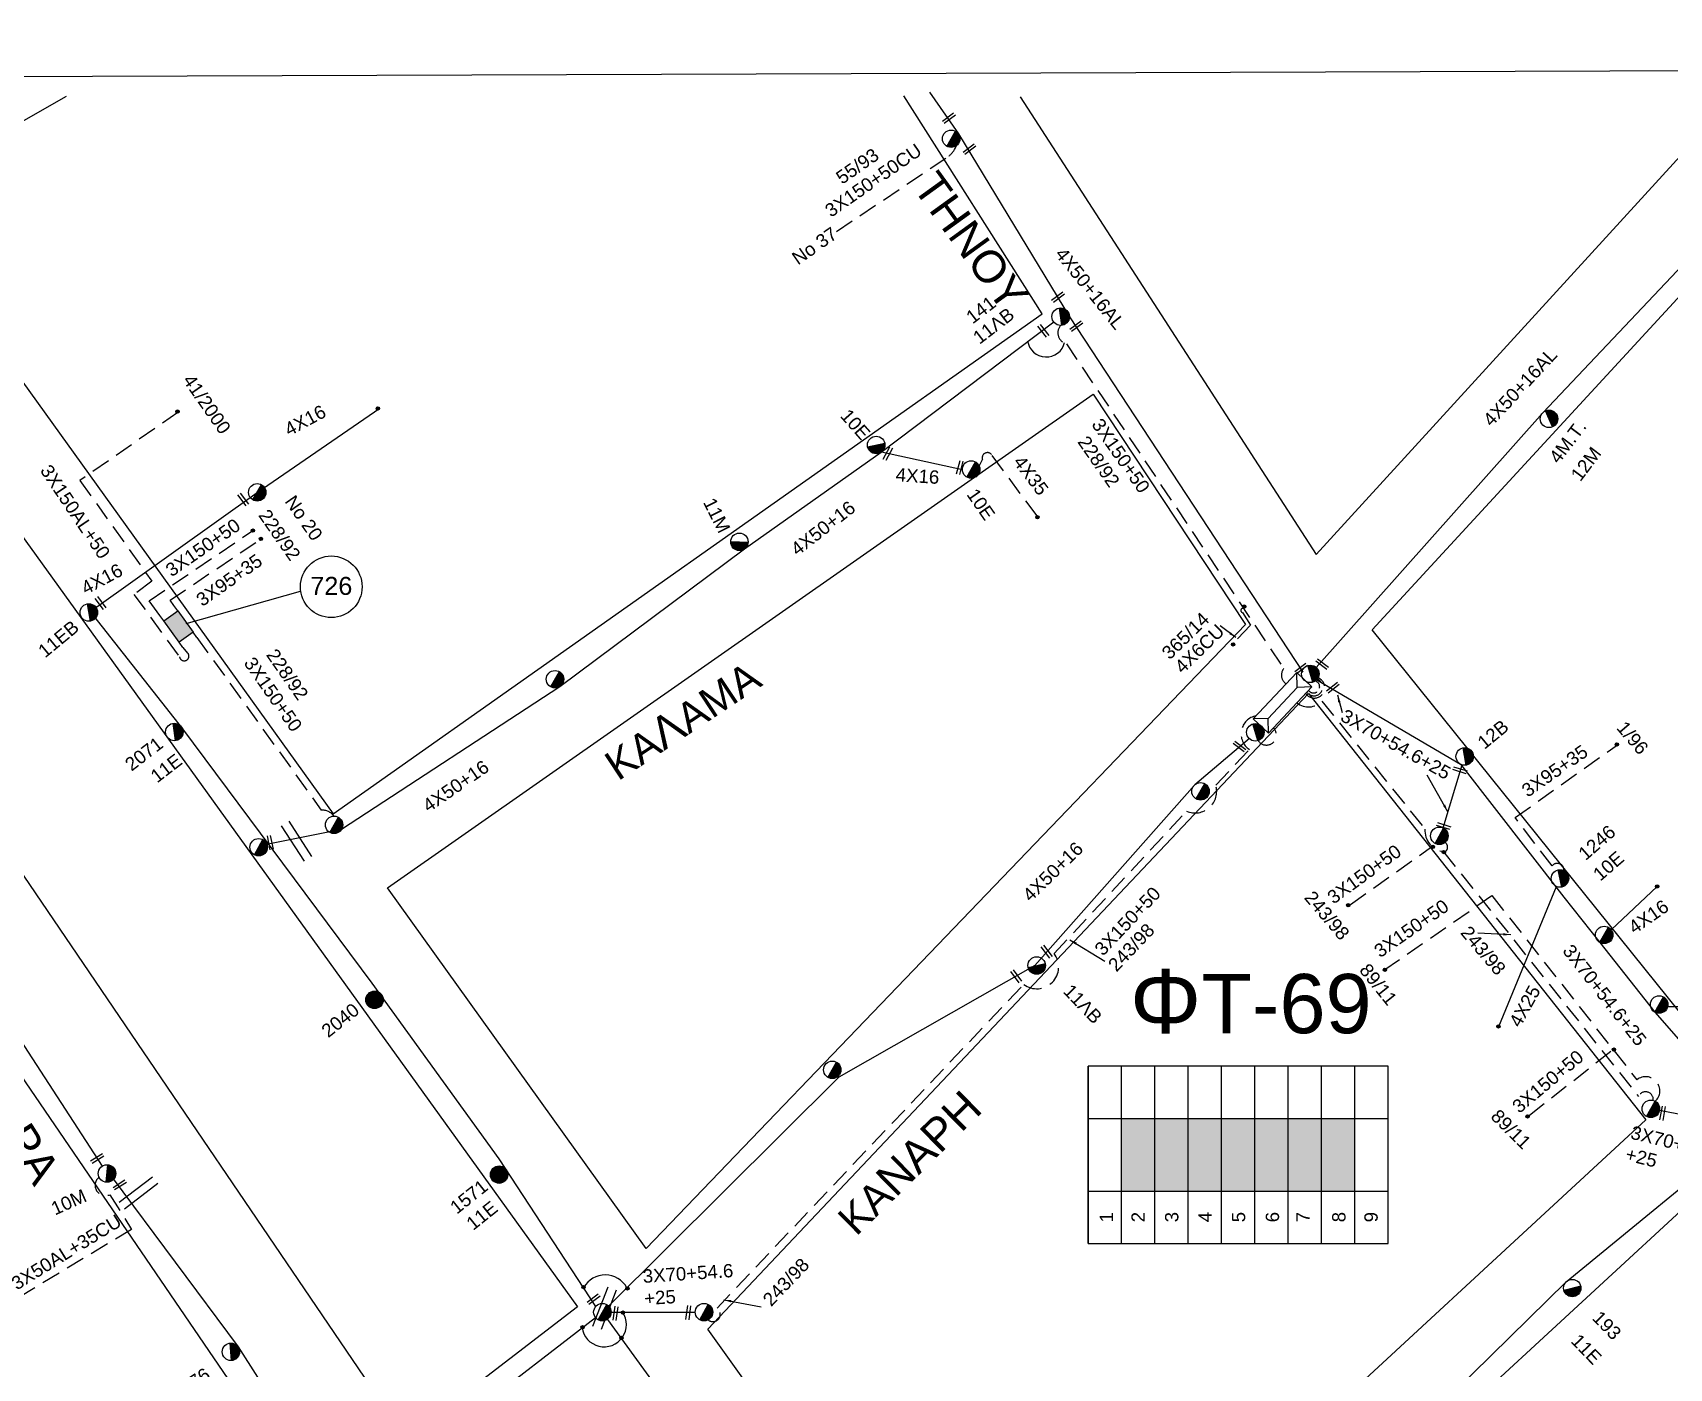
# Model space of a CAD drawing. Header units: millimetres. Extents: x 3156 to 5307, y 1191 to 2273.
# Drawn here: x 3487 to 3707.9, y 2067.4 to 2247.8 of the extents above; entities that cross this region are included whole.
import ezdxf
from ezdxf.enums import TextEntityAlignment as Align

# ---------------------------------------------------------------- set-up
doc = ezdxf.new("R2010")
doc.units = ezdxf.units.MM
doc.linetypes.add('DASHED', pattern=[19.05, 12.7, -6.35])
for name, color, linetype in [('Link Box 4 Διευθύνσεων', 7, 'Continuous'), ('Άγνωστα', 7, 'Continuous'), ('Ασφαλειοκιβώτια Χ.Τ 9 αναχωρήσεων', 7, 'Continuous'), ('Γυμνά εναέρια ΧΤ και ΦΟΠ (3Φ)   4x50+16AL', 7, 'Continuous'), ('Εναέρια παροχή ΧΤ 4x25', 7, 'SYN_LINE'), ('Επιγραφές - Σχήματα', 7, 'Continuous'), ('Καλώδια ΧΤ   3x150+50AL', 7, 'DASHED'), ('Καλώδια ΧΤ   3x150+50CU', 7, 'DASHED'), ('Καλώδια ΧΤ   3x150AL+50XLPE', 7, 'DASHED'), ('Καλώδια ΧΤ   3X50+35', 7, 'DASHED'), ('Καλώδια ΧΤ   3x95+35 CU', 7, 'DASHED'), ('Μηχανική τομή', 7, 'Continuous'), ('Στύλος Ξύλινος', 7, 'Continuous'), ('Στύλος Ξύλινος @ 1', 7, 'Continuous'), ('Στύλος ΦΜ', 7, 'Continuous'), ('Στύλος ΦΜ @ 1', 7, 'Continuous'), ('Συνδέσεις', 7, 'Continuous'), ('Συνεστραμμένα ΧΤ   3x70+54.6+25 AL', 7, 'SYN_LINE'), ('Τομή', 7, 'Continuous'), ('Υποσταθμός εναέριος 2 στύλων', 7, 'Continuous'), ('Υποσταθμός πόλεως', 7, 'Continuous'), ('Υπόβαθρο ΔΕΗ', 7, 'Continuous'), ('Υπόγεια καλώδια Παροχών ΧΤ   4x25', 7, 'DASHED'), ('Υπόγεια καλώδια Παροχών ΧΤ   4x6', 7, 'DASHED')]:
    doc.layers.add(name, color=color, linetype=linetype)
doc.styles.add('arial', font='arial.ttf')
doc.styles.get("Standard").update_dxf_attribs({"font": 'arial.ttf'})
doc.linetypes.add('SYN_LINE', pattern='A,0.5,-0.0001,["/\\/\\/\\/",Standard,S=0.1,R=0,X=0,Y=-0.05],-0.25', length=0.7501)
doc.dimstyles.new('ISO-25', dxfattribs={"dimtxt": 2.5, "dimasz": 2.5, "dimexe": 1.25, "dimexo": 0.625, "dimtad": 1, "dimtxsty": 'Standard', "dimcen": 2.5, "dimadec": 0, "dimazin": 0, "dimtfac": 1, "dimtmove": 0, "dimatfit": 3, "dimfxl": 1, "dimarcsym": 0})

# ---------------------------------------------------------------- blocks, each defined once
blk = doc.blocks.new('LINK BOX 4 ΑΝΑΧΩΡΗΣΕΩΝ')
at = {"layer": 'Link Box 4 Διευθύνσεων', "ltscale": 40}
blk.add_hatch(color=256, dxfattribs=at).paths.add_polyline_path([(-3.54, 0), (-3.54, -4.67), (3.54, -4.67), (3.54, 0)])
for p, q in [((-3.54, 0), (-5.33, 0)), ((5.33, 0), (3.54, 0)), ((-3.54, -4.67), (-5.33, -4.67)), ((5.33, -4.67), (3.54, -4.67))]:
    blk.add_line(p, q, dxfattribs=at)
blk.add_lwpolyline([(-3.54, -4.67), (-3.54, 0), (3.54, 0), (3.54, -4.67)], close=True, dxfattribs=at)
blk = doc.blocks.new('ΥΠΑΡΧΩΝ ΤΣΙΜΕΝΤΕΝΙΟΣ ΣΤΥΛΟΣ')
at = {"layer": 'Στύλος ΦΜ'}
blk.add_hatch(color=7, dxfattribs=at).paths.add_polyline_path([(-1.29, -2.28, 0.574793), (2.62, 0, 0.268822), (1.3, 2.27)])
at = {"layer": 'Στύλος ΦΜ', "color": 7}
blk.add_line((-1.29, -2.28), (1.3, 2.27), dxfattribs=at)
blk.add_circle((0, 0), 2.62, dxfattribs=at)
at = {"layer": 'Στύλος ΦΜ', "flags": 4}
for tag, p in [('ΑΡΙΘΜΟΣ', (-4.68, 8.05)), ('ΤΥΠΟΣ', (-4.91, 3.03))]:
    blk.add_attdef(tag, p, '', height=4, dxfattribs=at)
blk = doc.blocks.new('ΥΠΟΣΤΑΘΜΟΣ ΕΝΑΕΡΙΟΣ ΕΠΙ 2 ΣΤΥΛΩΝ')
at = {"layer": 'Υποσταθμός εναέριος 2 στύλων', "linetype": 'Continuous'}
for points in [[(-11.97, -2.11, 0.574793), (-8.45, -0.07, 0.268822), (-9.64, 1.98)], [(9.68, -2.15, 0.574793), (13.19, -0.1, 0.268822), (12.01, 1.95)]]:
    blk.add_hatch(color=256, dxfattribs=at).paths.add_polyline_path(points)
for p, q in [((-11.97, -2.11), (-9.64, 1.98)), ((9.68, -2.15), (12.01, 1.95))]:
    blk.add_line(p, q, dxfattribs=at)
for centre in [(-10.81, -0.07), (10.84, -0.1)]:
    blk.add_circle(centre, 2.36, dxfattribs=at)
at = {"layer": 'Υποσταθμός πόλεως', "linetype": 'Continuous', "ltscale": 40}
blk.add_lwpolyline([(-8.57, 2.82), (8.57, 2.82), (8.57, -2.82), (-8.57, -2.82)], close=True, dxfattribs=at)
for points in [[(-5.75, 0), (-8.57, 2.82)], [(-8.57, -2.82), (-5.75, 0)], [(-5.75, 0), (5.75, 0)], [(5.75, 0), (8.57, 2.82)], [(8.57, -2.82), (5.75, 0)]]:
    blk.add_lwpolyline(points, dxfattribs=at)
at = {"layer": 'Υποσταθμός εναέριος 2 στύλων', "ltscale": 40, "flags": 1}
for tag, p in [('ΜΕΤΑΣΧΗΜΑΤΙΣΜΟΣ', (14.09, 2.51)), ('ΙΣΧΥΣ', (14.07, -0.28)), ('ΑΡΙΘΜΟΣ', (14.19, -3))]:
    blk.add_attdef(tag, p, '', height=1.8, dxfattribs=at)
blk = doc.blocks.new('_ΣΥΝΔΕΣΗ')
at = {"layer": 'Συνδέσεις', "linetype": 'SYN_LINE', "ltscale": 40}
blk.add_hatch(color=256, dxfattribs=at).paths.add_polyline_path([(0.5, -0.01, 1), (-0.5, -0.01, 1)])
at = {"layer": 'Συνδέσεις'}
blk.add_circle((0, -0.01), 0.5, dxfattribs=at)
blk = doc.blocks.new('ΤΟΜΗ')
at = {"layer": 'Τομή', "ltscale": 40}
for p, q in [((-5.68, 0), (5.68, 0)), ((5.68, -2.33), (-5.68, -2.33))]:
    blk.add_line(p, q, dxfattribs=at)
blk = doc.blocks.new('ΜΗΧΑΝΙΚΗ ΤΟΜΗ')
at = {"layer": 'Μηχανική τομή', "ltscale": 40}
for p, q in [((-1.89, 0.78), (1.89, 0.78)), ((1.89, 0), (-1.89, 0))]:
    blk.add_line(p, q, dxfattribs=at)
blk = doc.blocks.new('ΑΣΦΑΛΕΙΟΚΙΒΩΤΙΟ ΥΠΟΣΤΑΘΜΟΥ 9 ΑΝΑΧΩΡΗΣΕΩΝ')
at = {"layer": 'Ασφαλειοκιβώτια Χ.Τ 9 αναχωρήσεων', "ltscale": 40}
for p, q in [((-23.8, 40.36), (24.02, 40.36)), ((-9.72, 40.36), (-9.72, -40.64)), ((9.94, 40.36), (9.94, -40.64)), ((-23.8, 31.36), (24.02, 31.36)), ((-23.8, 22.36), (24.02, 22.36)), ((-23.8, 13.36), (24.02, 13.36)), ((-23.8, 4.36), (24.02, 4.36)), ((-23.8, -4.64), (24.02, -4.64)), ((-23.8, -13.64), (24.02, -13.64)), ((-23.8, -22.64), (24.02, -22.64)), ((-23.8, -31.64), (24.02, -31.64))]:
    blk.add_line(p, q, dxfattribs=at)
at = {"layer": 'Ασφαλειοκιβώτια Χ.Τ 9 αναχωρήσεων'}
blk.add_lwpolyline([(-23.8, -40.64), (24.02, -40.64), (24.02, 40.36), (-23.8, 40.36)], close=True, dxfattribs=at)
for s, p in [('1', (-18.12, 33.62)), ('2', (-18.12, 25.05)), ('3', (-18.12, 15.98)), ('4', (-18.12, 6.96)), ('5', (-18.12, -2.05)), ('6', (-18.12, -11.19)), ('7', (-18.12, -19.43)), ('8', (-18.12, -29.12)), ('9', (-18.12, -37.81))]:
    blk.add_text(s, height=3.6, dxfattribs=at).set_placement(p)
at = {"layer": 'Ασφαλειοκιβώτια Χ.Τ 9 αναχωρήσεων', "ltscale": 40}
for tag, height, p in [('ΟΝΟΜΑ', 5, (-0.16, 44.31)), ('ΚΕΙΜΕΝΟ 1', 2, (17.06, 35.59)), ('ΚΕΙΜΕΝΟ 2', 2, (17.06, 26.88)), ('ΚΕΙΜΕΝΟ 3', 2, (17.06, 17.69)), ('ΚΕΙΜΕΝΟ 4', 2, (17.06, 8.71)), ('ΚΕΙΜΕΝΟ 5', 2, (17.06, -0.13)), ('ΚΕΙΜΕΝΟ 6', 2, (17.06, -9.05)), ('ΚΕΙΜΕΝΟ 7', 2, (17.06, -18.13)), ('ΚΕΙΜΕΝΟ 8', 2, (17.06, -26.85)), ('ΚΕΙΜΕΝΟ 9', 2, (17.06, -35.99)), ('ΣΧ', 2, (-0.1, -42.64))]:
    blk.add_attdef(tag, text='', height=height, dxfattribs=at).set_placement(p, align=Align.MIDDLE_CENTER)
blk = doc.blocks.new('ΥΠΑΡΧΩΝ ΞΥΛΙΝΟΣ ΣΤΥΛΟΣ')
at = {"layer": 'Στύλος Ξύλινος'}
h = blk.add_hatch(color=7, dxfattribs=at)
h.paths.add_polyline_path([(-2.62, 0, 0.270008), (-1.29, -2.28), (1.3, 2.27, 0.576266)])
h.paths.add_polyline_path([(-1.29, -2.28, 0.574793), (2.62, 0, 0.268822), (1.3, 2.27)])
at = {"layer": 'Στύλος Ξύλινος', "color": 7}
blk.add_line((-1.29, -2.28), (1.3, 2.27), dxfattribs=at)
blk.add_circle((0, 0), 2.62, dxfattribs=at)
at = {"layer": 'Στύλος Ξύλινος', "flags": 4}
for tag, p in [('ΑΡΙΘΜΟΣ', (-4.91, 8.6)), ('ΤΥΠΟΣ', (-4.85, 3.39))]:
    blk.add_attdef(tag, p, '', height=4, dxfattribs=at)

msp = doc.modelspace()

# ---------------------------------------------------------------- hatches: boundary and pattern name
at = {"layer": 'Ασφαλειοκιβώτια Χ.Τ 9 αναχωρήσεων'}
for color, points in [(1, [(3638.45, 2101.18), (3633.95, 2101.18), (3633.95, 2091.35), (3638.45, 2091.35)]), (2, [(3642.95, 2101.18), (3638.45, 2101.18), (3638.45, 2091.35), (3642.95, 2091.35)]), (6, [(3647.45, 2101.18), (3642.95, 2101.18), (3642.95, 2091.35), (3647.45, 2091.35)]), (173, [(3651.95, 2101.18), (3647.45, 2101.18), (3647.45, 2091.35), (3651.95, 2091.35)]), (62, [(3656.45, 2101.18), (3651.95, 2101.18), (3651.95, 2091.35), (3656.45, 2091.35)]), (151, [(3660.95, 2101.18), (3656.45, 2101.18), (3656.45, 2091.35), (3660.95, 2091.35)]), (133, [(3665.45, 2101.18), (3660.95, 2101.18), (3660.95, 2091.35), (3665.45, 2091.35)])]:
    msp.add_hatch(color=color, dxfattribs=at).paths.add_polyline_path(points)

# ---------------------------------------------------------------- linework, layer by layer
at = {"layer": 'Άγνωστα', "color": 2, "linetype": 'DASHED', "ltscale": 0.2}
msp.add_lwpolyline([(3595.51, 2220.92), (3610.69, 2231.11, 0.119271), (3611.68, 2232.49, 5.519422)], format="xyb", dxfattribs=at)
at = {"layer": 'Άγνωστα', "color": 62, "linetype": 'DASHED', "ltscale": 0.2}
msp.add_lwpolyline([(3622.58, 2182.51), (3616.41, 2190.81, 0.804236), (3615.19, 2190.18), (3614.75, 2189.26)], format="xyb", dxfattribs=at)
at = {"layer": 'Άγνωστα', "color": 1}
msp.add_lwpolyline([(3563.01, 2075.78), (3549.99, 2095.7), (3532.84, 2119.42), (3507.29, 2153.78), (3495.3, 2169.04)], dxfattribs=at)
at = {"layer": 'Άγνωστα', "color": 173, "linetype": 'SYN_LINE', "ltscale": 15}
msp.add_lwpolyline([(3660.3, 2160.39), (3679.7, 2149.01), (3693.65, 2131.03), (3698.52, 2124.92), (3705.94, 2115.52), (3719.3, 2100.26)], dxfattribs=at)
at = {"layer": 'Άγνωστα', "color": 133}
msp.add_lwpolyline([(3529.41, 2048.36), (3562.98, 2074.3)], dxfattribs=at)
at = {"layer": 'Γυμνά εναέρια ΧΤ και ΦΟΠ (3Φ)   4x50+16AL', "color": 2, "ltscale": 40}
msp.add_lwpolyline([(3608.07, 2239.72), (3611.95, 2234.11), (3626.93, 2209.41), (3658.42, 2161.42)], dxfattribs=at)
at = {"layer": 'Γυμνά εναέρια ΧΤ και ΦΟΠ (3Φ)   4x50+16AL', "color": 6, "ltscale": 40}
msp.add_lwpolyline([(3722.36, 2229.77), (3690.8, 2196.43), (3660.25, 2162.05)], dxfattribs=at)
at = {"layer": 'Γυμνά εναέρια ΧΤ και ΦΟΠ (3Φ)   4x50+16AL', "color": 62}
msp.add_lwpolyline([(3518.56, 2138.19), (3528.72, 2140.24), (3558.17, 2159.49), (3583.1, 2178.08), (3601.53, 2191.12), (3624.82, 2208.7)], dxfattribs=at)
at = {"layer": 'Γυμνά εναέρια ΧΤ και ΦΟΠ (3Φ)   4x50+16AL', "color": 85}
msp.add_lwpolyline([(3421.07, 2206.05), (3443.7, 2173.58), (3468.05, 2138.36), (3496.42, 2094.73)], dxfattribs=at)
at = {"layer": 'Γυμνά εναέρια ΧΤ και ΦΟΠ (3Φ)   4x50+16AL', "color": 1}
msp.add_lwpolyline([(3651.22, 2152.45), (3643.87, 2146.23), (3622.26, 2121.82), (3595.81, 2106.74), (3564.74, 2075.85)], dxfattribs=at)
at = {"layer": 'Γυμνά εναέρια ΧΤ και ΦΟΠ (3Φ)   4x50+16AL', "color": 151, "ltscale": 40}
msp.add_lwpolyline([(3642.24, 2030.83), (3676.26, 2061.68), (3693.96, 2079.11), (3719.22, 2099.83)], dxfattribs=at)
at = {"layer": 'Γυμνά εναέρια ΧΤ και ΦΟΠ (3Φ)   4x50+16AL', "color": 133}
for points in [[(3497.77, 2093.22), (3514.74, 2070.35), (3528.43, 2048.89)], [(3564.58, 2074.05), (3581.79, 2050.31), (3597.16, 2029.4), (3608.7, 2011.84)]]:
    msp.add_lwpolyline(points, dxfattribs=at)
at = {"layer": 'Εναέρια παροχή ΧΤ 4x25', "color": 1, "ltscale": 20}
msp.add_lwpolyline([(3495.37, 2170.04), (3517.33, 2185.69), (3533.87, 2197.07)], dxfattribs=at)
at = {"layer": 'Εναέρια παροχή ΧΤ 4x25', "color": 62, "ltscale": 20}
msp.add_lwpolyline([(3601.59, 2191.17), (3612.49, 2188.79)], dxfattribs=at)
at = {"layer": 'Εναέρια παροχή ΧΤ 4x25', "ltscale": 15}
msp.add_lwpolyline([(3684.87, 2113.58), (3692.68, 2132.48)], dxfattribs=at)
at = {"layer": 'Εναέρια παροχή ΧΤ 4x25', "color": 173, "ltscale": 11}
msp.add_lwpolyline([(3700.05, 2126.64), (3706.25, 2132.49)], dxfattribs=at)
at = {"layer": 'Καλώδια ΧΤ   3x150+50AL', "color": 62, "linetype": 'DASHED', "ltscale": 0.2}
msp.add_lwpolyline([(3625.76, 2208.24, 0.569581), (3626.54, 2205.77), (3655.86, 2161.92, 0.442324), (3656.18, 2159.85, -7.251913)], format="xyb", dxfattribs=at)
at = {"layer": 'Καλώδια ΧΤ   3x150+50AL', "color": 133, "linetype": 'DASHED', "ltscale": 0.2}
msp.add_lwpolyline([(3578.16, 2073.98, 1.055792), (3579.38, 2075.57), (3620.76, 2119.27, 0.872249), (3624.87, 2123.43), (3642.75, 2142.65, 0.635261), (3646.69, 2146.16), (3651.23, 2150.99, -0.676386), (3652.13, 2155.53)], format="xyb", dxfattribs=at)
at = {"layer": 'Καλώδια ΧΤ   3x150+50AL', "color": 151, "ltscale": 0.2}
msp.add_lwpolyline([(3657.64, 2157.28, 0.400399), (3660.98, 2157.53), (3674.91, 2140.23, 0.396089), (3677.42, 2137.19), (3703.73, 2104.14, -0.868991), (3705.71, 2103.61)], format="xyb", dxfattribs=at)
at = {"layer": 'Καλώδια ΧΤ   3x150+50AL', "linetype": 'DASHED', "ltscale": 0.2}
for points in [[(3669.38, 2121.19), (3683.95, 2131.26)], [(3689, 2101.6), (3700.29, 2110.48)]]:
    msp.add_lwpolyline(points, dxfattribs=at)
msp.add_lwpolyline([(3683.95, 2131.26), (3703.51, 2106.39, -0.967992), (3705.99, 2103.49, 12.724271)], format="xyb", dxfattribs=at)
at = {"layer": 'Καλώδια ΧΤ   3x150+50AL', "color": 173, "linetype": 'DASHED', "ltscale": 0.2}
msp.add_lwpolyline([(3707.67, 2116.29), (3709.26, 2116.29), (3723.16, 2128.5)], dxfattribs=at)
at = {"layer": 'Καλώδια ΧΤ   3x150+50CU', "linetype": 'Continuous', "ltscale": 0.2}
msp.add_line((3507.75, 2168), (3523.15, 2172.36), dxfattribs=at)
at = {"layer": 'Καλώδια ΧΤ   3x150+50CU', "color": 62, "ltscale": 0.2}
msp.add_lwpolyline([(3504.18, 2169.06), (3502.74, 2171.06), (3502.74, 2171.06), (3516.75, 2180.54)], dxfattribs=at)
msp.add_lwpolyline([(3509.2, 2166.11), (3525.97, 2142.8, -0.241407), (3527.7, 2141.99)], format="xyb", dxfattribs=at)
at = {"layer": 'Καλώδια ΧΤ   3x150+50CU', "color": 151, "ltscale": 0.2}
msp.add_lwpolyline([(3664.86, 2130.05), (3675.98, 2137.96)], dxfattribs=at)
at = {"layer": 'Καλώδια ΧΤ   3x150+50CU', "linetype": 'Continuous', "ltscale": 0.2}
msp.add_circle((3527.32, 2172.95), 4.16, dxfattribs=at)
for centre, radius, start, end in [((3623.81, 2206.53), 2.55, 188.3027, 346.4951), ((3564.29, 2076.73), 3.32, 28.4604, 150.6927), ((3564.15, 2073.34), 3, 187.3185, 34.4034)]:
    msp.add_arc(centre, radius, start, end, dxfattribs=at)
at = {"layer": 'Καλώδια ΧΤ   3x150+50CU', "color": 173, "ltscale": 0.2}
msp.add_arc((3659.99, 2159.33), 1.41, 214.7821, 75.539, dxfattribs=at)
at = {"layer": 'Καλώδια ΧΤ   3x150+50CU', "color": 6, "ltscale": 0.2}
msp.add_arc((3659.93, 2159.41), 1.18, 213.109, 68.9147, dxfattribs=at)
at = {"layer": 'Καλώδια ΧΤ   3x150+50CU', "color": 2, "ltscale": 0.1}
msp.add_arc((3659.88, 2159.44), 0.825, 214.9887, 85.9066, dxfattribs=at)
at = {"layer": 'Καλώδια ΧΤ   3x150+50CU', "color": 1, "ltscale": 0.2}
msp.add_arc((3653.52, 2152.93), 1.35, 208.6494, 45.9863, dxfattribs=at)
at = {"layer": 'Καλώδια ΧΤ   3x150+50CU', "color": 151, "ltscale": 0.2}
msp.add_arc((3677.2, 2137.81), 0.767, 291.8941, 59.3033, dxfattribs=at)
at = {"layer": 'Καλώδια ΧΤ   3x150AL+50XLPE', "color": 62, "ltscale": 0.2}
msp.add_lwpolyline([(3506.62, 2196.49), (3493.41, 2187.3), (3503.11, 2173.7), (3500.7, 2171.93), (3506.84, 2163.48, 1.269323), (3507.98, 2164), (3507.34, 2164.75)], format="xyb", dxfattribs=at)
at = {"layer": 'Καλώδια ΧΤ   3X50+35', "color": 85, "ltscale": 0.2}
msp.add_lwpolyline([(3495.99, 2093.26, 0.888811), (3497.45, 2090.88), (3500.37, 2086.2), (3484.81, 2076.79)], format="xyb", dxfattribs=at)
at = {"layer": 'Καλώδια ΧΤ   3x95+35 CU', "color": 62, "ltscale": 0.2}
msp.add_lwpolyline([(3506.07, 2170.43), (3505.56, 2171.13), (3517.65, 2179.3)], dxfattribs=at)
at = {"layer": 'Καλώδια ΧΤ   3x95+35 CU', "color": 173, "ltscale": 0.2}
msp.add_lwpolyline([(3693.67, 2134.61, 0.756663), (3692.06, 2135.26), (3687.09, 2141.79), (3700.71, 2151.5)], format="xyb", dxfattribs=at)
at = {"layer": 'Συνεστραμμένα ΧΤ   3x70+54.6+25 AL', "ltscale": 11}
msp.add_lwpolyline([(3677.36, 2140.39), (3679.94, 2148.91)], dxfattribs=at)
at = {"layer": 'Συνεστραμμένα ΧΤ   3x70+54.6+25 AL', "color": 151, "ltscale": 11}
msp.add_lwpolyline([(3719.22, 2099.83), (3706.56, 2102.25)], dxfattribs=at)
at = {"layer": 'Συνεστραμμένα ΧΤ   3x70+54.6+25 AL', "color": 133, "ltscale": 11}
msp.add_lwpolyline([(3565.09, 2075.02), (3576.44, 2075.02)], dxfattribs=at)
at = {"layer": 'Υπόβαθρο ΔΕΗ', "linetype": 'Continuous', "ltscale": 0.2}
msp.add_line((5162.12, 2247.76), (3234.44, 2240.91), dxfattribs=at)
at = {"layer": 'Υπόβαθρο ΔΕΗ'}
for points in [[(3620.3, 2239.08), (3660.21, 2177.33), (3715.54, 2237.87), (3714.5, 2239.47)], [(3491.53, 2239.13), (3467.69, 2225.55), (3527.6, 2142.28), (3623.26, 2209.78), (3604.57, 2239.22)], [(3667.8, 2167.15), (3723.23, 2227.3), (3773.11, 2160.03), (3714.06, 2109.57), (3667.8, 2167.15)], [(3435.82, 2207.57), (3456.96, 2219.51), (3560.57, 2075.75), (3537.44, 2057.96), (3435.82, 2207.57)], [(3569.81, 2083.62), (3534.9, 2132.29), (3630.15, 2198.95), (3650.69, 2167.84), (3569.81, 2083.62)], [(3616.56, 2018.96), (3578.12, 2072.72), (3659.19, 2158.54), (3704.7, 2100.99), (3652.04, 2052.29), (3616.56, 2018.96)], [(3629.27, 1874.74), (3583.89, 1886.06), (3474.94, 2046.93), (3431.38, 2116.57), (3465.86, 2135.61), (3638.24, 1882.94), (3629.27, 1874.74)], [(3780, 2011.7), (3744.77, 1975.66), (3679.35, 2060.93), (3712.91, 2091.88), (3780, 2011.7)]]:
    msp.add_lwpolyline(points, dxfattribs=at)
at = {"layer": 'Υπόγεια καλώδια Παροχών ΧΤ   4x6', "color": 62, "linetype": 'DASHED', "ltscale": 0.2}
msp.add_lwpolyline([(3650.44, 2170.04, 0.987309), (3650.28, 2169.47), (3651.39, 2167.77), (3649, 2165.3)], format="xyb", dxfattribs=at)

# ---------------------------------------------------------------- block references
at = {"layer": 'Link Box 4 Διευθύνσεων', "xscale": 0.5000000000000906, "yscale": 0.5000000000000906, "zscale": 0.5000000000000906, "rotation": 305.8741389830988}
msp.add_blockref('LINK BOX 4 ΑΝΑΧΩΡΗΣΕΩΝ', (3507.64, 2168.27), dxfattribs=at)
at = {"layer": 'Ασφαλειοκιβώτια Χ.Τ 9 αναχωρήσεων', "xscale": 0.5, "yscale": 0.5, "zscale": 0.5, "rotation": 90}
msp.add_blockref('ΑΣΦΑΛΕΙΟΚΙΒΩΤΙΟ ΥΠΟΣΤΑΘΜΟΥ 9 ΑΝΑΧΩΡΗΣΕΩΝ', (3649.63, 2096.21), dxfattribs=at)
at = {"layer": 'Μηχανική τομή'}
for p, xscale, yscale, zscale, rotation in [((3610.79, 2236.07), 0.4999999999991391, 0.4999999999991391, 0.4999999999991391, 37.16174065570258), ((3613.57, 2231.88), 0.4999999999991391, 0.4999999999991391, 0.4999999999991391, 37.16174065570258), ((3625.52, 2211.89), 0.4999999999991391, 0.4999999999991391, 0.4999999999991391, 37.16174065570258), ((3627.99, 2207.98), 0.4999999999991391, 0.4999999999991391, 0.4999999999991391, 37.16174065570258), ((3623.57, 2207.63), 0.4999999999991391, 0.4999999999991391, 0.4999999999991391, 127.1617406557026), ((3602.6, 2190.82), 0.4999999999991391, 0.4999999999991391, 0.4999999999991391, 62.46229128859722), ((3612.33, 2189.01), 0.4999999999991391, 0.4999999999991391, 0.4999999999991391, 75.38992221221746), ((3515.58, 2184.85), 0.4999999999991391, 0.4999999999991391, 0.4999999999991391, 127.1617406557026), ((3496.34, 2170.87), 0.4999999999991391, 0.4999999999991391, 0.4999999999991391, 127.1617406557026), ((3658.33, 2161.77), 0.4999999999991391, 0.4999999999991391, 0.4999999999991391, 37.16174065570258), ((3661.16, 2162.66), 0.4999999999991067, 0.4999999999991067, 0.4999999999991067, 142.3822565174344), ((3662.6, 2159.18), 0.4999999999991391, 0.4999999999991391, 0.4999999999991391, 37.16174065570258), ((3650, 2151.54), 0.4999999999991067, 0.4999999999991067, 0.4999999999991067, 142.3822565174344), ((3679.57, 2147.99), 0.4999999999991391, 0.4999999999991391, 0.4999999999991391, 342.7142368051253), ((3677.38, 2140.46), 0.499999999999139, 0.499999999999139, 0.499999999999139, 342.7142368051253), ((3519.28, 2138.46), 0.4999999999991391, 0.4999999999991391, 0.4999999999991391, 101.5082832800451), ((3624.02, 2123.81), 0.4999999999991391, 0.4999999999991391, 0.4999999999991391, 127.1617406557026), ((3619.9, 2120.48), 0.4999999999991391, 0.4999999999991391, 0.4999999999991391, 127.1617406557026), ((3707.17, 2101.84), 0.4999999999991391, 0.4999999999991391, 0.4999999999991391, 79.88715872877366), ((3495.64, 2095.93), 0.4999999999992031, 0.4999999999992031, 0.4999999999992031, 212.0984331805059), ((3498.67, 2092.37), 0.4999999999992031, 0.4999999999992031, 0.4999999999992031, 212.0984331805059), ((3562.84, 2076.62), 0.4999999999991391, 0.4999999999991391, 0.4999999999991391, 37.16174065570258), ((3565.87, 2074.82), 0.4999999999991391, 0.4999999999991391, 0.4999999999991391, 82.14577981332476), ((3575.69, 2074.93), 0.4999999999991391, 0.4999999999991391, 0.4999999999991391, 82.14577981332476)]:
    msp.add_blockref('ΜΗΧΑΝΙΚΗ ΤΟΜΗ', p, dxfattribs=dict(at, xscale=xscale, yscale=yscale, zscale=zscale, rotation=rotation))
at = {"layer": 'Στύλος Ξύλινος @ 1', "ltscale": 40, "xscale": 0.4499999999998181, "yscale": 0.4499999999998181, "zscale": 0.4499999999998181}
for p in [(3533.16, 2117.18), (3549.97, 2093.59)]:
    msp.add_blockref('ΥΠΑΡΧΩΝ ΞΥΛΙΝΟΣ ΣΤΥΛΟΣ', p, dxfattribs=at)
at = {"layer": 'Στύλος ΦΜ @ 1', "ltscale": 40, "xscale": 0.4499999999998181, "yscale": 0.4499999999998181, "zscale": 0.4499999999998181}
for p in [(3610.98, 2233.44), (3613.67, 2188.79), (3517.33, 2185.7), (3557.52, 2160.47), (3644.63, 2145.33), (3527.7, 2140.81), (3676.85, 2139.33), (3517.52, 2137.79), (3699.1, 2125.95), (3706.52, 2116.55), (3594.93, 2107.74), (3705.4, 2102.47), (3563.91, 2075.02), (3577.62, 2075.02)]:
    msp.add_blockref('ΥΠΑΡΧΩΝ ΤΣΙΜΕΝΤΕΝΙΟΣ ΣΤΥΛΟΣ', p, dxfattribs=at)
at = {"layer": 'Στύλος ΦΜ @ 1', "ltscale": 40}
ref = msp.add_blockref('ΥΠΑΡΧΩΝ ΤΣΙΜΕΝΤΕΝΙΟΣ ΣΤΥΛΟΣ', (3625.75, 2209.42), dxfattribs=dict(at, xscale=0.4500000000000189, yscale=0.4500000000000189, zscale=0.4500000000000189, rotation=37.47883778175031))
ref.add_attrib('ΤΥΠΟΣ', '141', (3613.87, 2208.36), dxfattribs={"layer": '', "height": 1.8, "rotation": 37.4788, "flags": 4})
ref.add_attrib('ΑΡΙΘΜΟΣ', '11ΛB', (3614.8, 2205.61), dxfattribs={"layer": '', "height": 1.8, "rotation": 37.4788, "flags": 4})
ref = msp.add_blockref('ΥΠΑΡΧΩΝ ΤΣΙΜΕΝΤΕΝΙΟΣ ΣΤΥΛΟΣ', (3600.86, 2192.09), dxfattribs=dict(at, xscale=0.4499999999997898, yscale=0.4499999999997898, zscale=0.4499999999997898, rotation=311.4423936008689))
ref.add_attrib('ΤΥΠΟΣ', '10E', (3595.91, 2195.96), dxfattribs={"layer": '', "height": 1.8, "rotation": 311.4424, "flags": 4})
ref = msp.add_blockref('ΥΠΑΡΧΩΝ ΤΣΙΜΕΝΤΕΝΙΟΣ ΣΤΥΛΟΣ', (3691.65, 2195.62), dxfattribs=dict(at, xscale=0.4499999999999744, yscale=0.4499999999999744, zscale=0.4499999999999744, rotation=52.91686951216015))
ref.add_attrib('ΤΥΠΟΣ', '4M.T.', (3692.95, 2189.44), dxfattribs={"layer": '', "height": 1.8, "rotation": 52.9169, "flags": 4})
ref.add_attrib('ΑΡΙΘΜΟΣ', '12M', (3695.88, 2187.05), dxfattribs={"layer": '', "height": 1.8, "rotation": 52.9169, "flags": 4})
ref = msp.add_blockref('ΥΠΑΡΧΩΝ ΤΣΙΜΕΝΤΕΝΙΟΣ ΣΤΥΛΟΣ', (3582.4, 2179.02), dxfattribs=dict(at, xscale=0.4499999999996615, yscale=0.4499999999996615, zscale=0.4499999999996615, rotation=296.8557588872138))
ref.add_attrib('ΤΥΠΟΣ', '11M', (3577.45, 2184.37), dxfattribs={"layer": '', "height": 1.8, "rotation": 296.8558, "flags": 4})
ref = msp.add_blockref('ΥΠΑΡΧΩΝ ΤΣΙΜΕΝΤΕΝΙΟΣ ΣΤΥΛΟΣ', (3494.61, 2169.48), dxfattribs=dict(at, xscale=0.4499999999997769, yscale=0.4499999999997769, zscale=0.4499999999997769, rotation=39.50983315129767))
ref.add_attrib('ΤΥΠΟΣ', '11EB', (3488.7, 2163.27), dxfattribs={"layer": '', "height": 1.8, "rotation": 39.5098, "flags": 4})
ref = msp.add_blockref('ΥΠΑΡΧΩΝ ΤΣΙΜΕΝΤΕΝΙΟΣ ΣΤΥΛΟΣ', (3506.14, 2153.35), dxfattribs=dict(at, xscale=0.4499999999996328, yscale=0.4499999999996328, zscale=0.4499999999996328, rotation=37.585082215285))
ref.add_attrib('ΤΥΠΟΣ', '2071', (3500.37, 2147.98), dxfattribs={"layer": '', "height": 1.8, "rotation": 37.5851, "flags": 4})
ref.add_attrib('ΑΡΙΘΜΟΣ', '11E', (3503.82, 2146.39), dxfattribs={"layer": '', "height": 1.8, "rotation": 37.5851, "flags": 4})
ref = msp.add_blockref('ΥΠΑΡΧΩΝ ΤΣΙΜΕΝΤΕΝΙΟΣ ΣΤΥΛΟΣ', (3680.28, 2150.04), dxfattribs=dict(at, xscale=0.4499999999998687, yscale=0.4499999999998687, zscale=0.4499999999998687, rotation=39.44827473376175))
ref.add_attrib('ΤΥΠΟΣ', '12B', (3682.94, 2150.92), dxfattribs={"layer": '', "height": 1.8, "rotation": 39.4483, "flags": 4})
ref = msp.add_blockref('ΥΠΑΡΧΩΝ ΤΣΙΜΕΝΤΕΝΙΟΣ ΣΤΥΛΟΣ', (3693.13, 2133.57), dxfattribs=dict(at, xscale=0.4499999999997583, yscale=0.4499999999997583, zscale=0.4499999999997583, rotation=40.95735120355045))
ref.add_attrib('ΤΥΠΟΣ', '1246', (3696.59, 2135.91), dxfattribs={"layer": '', "height": 1.8, "rotation": 40.9574, "flags": 4})
ref.add_attrib('ΑΡΙΘΜΟΣ', '10E', (3698.57, 2133.12), dxfattribs={"layer": '', "height": 1.8, "rotation": 40.9574, "flags": 4})
ref = msp.add_blockref('ΥΠΑΡΧΩΝ ΤΣΙΜΕΝΤΕΝΙΟΣ ΣΤΥΛΟΣ', (3622.51, 2121.82), dxfattribs=dict(at, xscale=0.4499999999999523, yscale=0.4499999999999523, zscale=0.4499999999999523, rotation=313.6963365224397))
ref.add_attrib('ΤΥΠΟΣ', '11ΛB', (3625.97, 2118.24), dxfattribs={"layer": '', "height": 1.8, "rotation": 313.6963, "flags": 4})
ref = msp.add_blockref('ΥΠΑΡΧΩΝ ΤΣΙΜΕΝΤΕΝΙΟΣ ΣΤΥΛΟΣ', (3497.06, 2093.74), dxfattribs=dict(at, xscale=0.45000000000001, yscale=0.45000000000001, zscale=0.45000000000001, rotation=24.16983847729921))
ref.add_attrib('ΤΥΠΟΣ', '10M', (3490.03, 2088.06), dxfattribs={"layer": '', "height": 1.8, "rotation": 24.1698, "flags": 4})
ref = msp.add_blockref('ΥΠΑΡΧΩΝ ΤΣΙΜΕΝΤΕΝΙΟΣ ΣΤΥΛΟΣ', (3694.79, 2078.27), dxfattribs=dict(at, xscale=0.4499999999998921, yscale=0.4499999999998921, zscale=0.4499999999998921, rotation=314.1147946878549))
ref.add_attrib('ΤΥΠΟΣ', '193', (3697.36, 2074.13), dxfattribs={"layer": '', "height": 1.8, "rotation": 314.1148, "flags": 4})
ref.add_attrib('ΑΡΙΘΜΟΣ', '11E', (3694.5, 2071.01), dxfattribs={"layer": '', "height": 1.8, "rotation": 314.1148, "flags": 4})
ref = msp.add_blockref('ΥΠΑΡΧΩΝ ΤΣΙΜΕΝΤΕΝΙΟΣ ΣΤΥΛΟΣ', (3513.78, 2069.67), dxfattribs=dict(at, xscale=0.4499999999998774, yscale=0.4499999999998774, zscale=0.4499999999998774, rotation=33.92332586678082))
ref.add_attrib('ΤΥΠΟΣ', '1776', (3506.55, 2063.02), dxfattribs={"layer": '', "height": 1.8, "rotation": 33.9233, "flags": 4})
at = {"layer": 'Συνδέσεις', "xscale": 0.4499999999998181, "yscale": 0.4499999999998181, "zscale": 0.4499999999998181}
for p in [(3506.57, 2196.61), (3533.62, 2197.03), (3622.62, 2182.35), (3516.75, 2180.54), (3517.82, 2179.41), (3650.52, 2170.28), (3649.02, 2165.18), (3700.82, 2151.68), (3675.98, 2137.84), (3677.47, 2137.13), (3706.25, 2132.5), (3664.56, 2129.97), (3669.52, 2121.26), (3684.83, 2113.6), (3700.41, 2110.48), (3688.77, 2101.45), (3561.37, 2078.42), (3567.29, 2078.24), (3566.68, 2074.96), (3561.24, 2072.99), (3566.48, 2071.57)]:
    msp.add_blockref('_ΣΥΝΔΕΣΗ', p, dxfattribs=at)
at = {"layer": 'Τομή'}
for p, xscale, yscale, zscale, rotation in [((3523.13, 2138.94), 0.4999999999999488, 0.4999999999999488, 0.4999999999999488, 302.941942274026), ((3500.95, 2091.58), 0.5000000000000424, 0.5000000000000424, 0.5000000000000424, 37.39990003602462), ((3564.75, 2075.35), 0.4999999999998101, 0.4999999999998101, 0.4999999999998101, 248.8837369223515)]:
    msp.add_blockref('ΤΟΜΗ', p, dxfattribs=dict(at, xscale=xscale, yscale=yscale, zscale=zscale, rotation=rotation))
at = {"layer": 'Υποσταθμός εναέριος 2 στύλων', "xscale": 0.5000000000000104, "yscale": 0.5000000000000104, "zscale": 0.5000000000000104, "rotation": 46.82837656270497}
msp.add_blockref('ΥΠΟΣΤΑΘΜΟΣ ΕΝΑΕΡΙΟΣ ΕΠΙ 2 ΣΤΥΛΩΝ', (3655.7, 2157.27), dxfattribs=at)

# ---------------------------------------------------------------- texts
at = {"ltscale": 40, "char_height": 1.8, "width": 43.5158, "attachment_point": 1, "rotation": 34.9005, "style": 'arial'}
for s, insert in [('55/93', (3595.22, 2228.69)), ('Νο 37', (3589.27, 2217.8))]:
    msp.add_mtext(s, dxfattribs=dict(at, insert=insert))
at = {"layer": 'Άγνωστα', "ltscale": 40, "char_height": 1.8, "width": 43.5158, "attachment_point": 1, "style": 'arial'}
for s, insert, rotation in [('41/2000', (3508.68, 2201.86), 304.9005), ('3X150+50', (3631.32, 2195.9), 304.9005), ('228/92', (3629.43, 2193.54), 304.9005), ('4Χ35', (3620.69, 2190.87), 307.3359), ('Νο 20', (3522.44, 2185.51), 304.9005), ('4X50+16', (3589.13, 2178.46), 37.9316), ('10Ε', (3614.46, 2186.44), 304.9005), ('3X150+50', (3504.75, 2175.69), 34.9005), ('228/92', (3518.89, 2183.63), 304.9005), ('3X95+35', (3508.88, 2171.68), 35.1337), ('365/14', (3639.21, 2164.3), 44.2438), ('4X6CU', (3640.95, 2162.41), 44.2438), ('228/92', (3519.94, 2164.79), 304.9005), ('3X150+50', (3516.92, 2163.68), 304.9005), ('3X70+54.6+25', (3664.25, 2156.54), 330.4855), ('1/96', (3702.04, 2155.01), 310.4677), ('3X95+35', (3687.75, 2145.94), 34.9005), ('4X50+16', (3539.43, 2143.91), 34.6247), ('4X50+16', (3620.43, 2131.61), 44.2438), ('3X150+50', (3661.52, 2131.49), 36.0457), ('3X150+50', (3630.16, 2124.25), 46.5535), ('243/98', (3659.89, 2132.1), 310.4677), ('3X150+50', (3667.83, 2124.27), 34.9005), ('243/98', (3631.98, 2122.1), 46.5535), ('243/98', (3680.98, 2127.36), 310.4677), ('3X70+54.6+25', (3694.8, 2124.88), 308.0155), ('89/11', (3667.36, 2122.29), 308.7167), ('2040', (3525.79, 2113.4), 38.5677), ('3X150+50', (3686.49, 2103.15), 39.9109), ('89/11', (3684.93, 2102.58), 315.211), ('3X70+54.6\\P+25', (3702.97, 2100.21), 346.352), ('1571', (3543.14, 2089.57), 38.5677), ('11Ε', (3545.34, 2087.38), 38.5677), ('3X50AL+35CU', (3483.94, 2079.46), 31.7792), ('3Χ70+54.6\\P+25', (3569.3, 2080.76), 3.7526), ('243/98', (3585.38, 2076.92), 46.5535)]:
    msp.add_mtext(s, dxfattribs=dict(at, insert=insert, rotation=rotation))
at = {"layer": 'Γυμνά εναέρια ΧΤ και ΦΟΠ (3Φ)   4x50+16AL', "ltscale": 40, "char_height": 1.8, "width": 43.5158, "attachment_point": 1, "style": 'arial'}
for insert, rotation in [((3626.31, 2218.95), 308.6077), ((3682.58, 2195.69), 47.0834)]:
    msp.add_mtext('4X50+16AL', dxfattribs=dict(at, insert=insert, rotation=rotation))
at = {"layer": 'Εναέρια παροχή ΧΤ 4x25', "ltscale": 20, "char_height": 1.8, "width": 43.5158, "attachment_point": 1, "style": 'arial'}
for insert, rotation in [((3520.78, 2194.83), 28.1845), ((3603.57, 2189.01), 356.2312), ((3493.35, 2173.42), 28.1845), ((3702.16, 2127.47), 34.9005)]:
    msp.add_mtext('4X16', dxfattribs=dict(at, insert=insert, rotation=rotation))
at = {"layer": 'Καλώδια ΧΤ   3x150+50CU', "ltscale": 0.2, "insert": (3593.73, 2224.23), "char_height": 1.8, "width": 43.5158, "attachment_point": 1, "rotation": 34.9005, "style": 'arial'}
msp.add_mtext('3X150+50CU', dxfattribs=at)
at = {"layer": 'Καλώδια ΧΤ   3x150AL+50XLPE', "ltscale": 0.2, "attachment_point": 1, "style": 'arial'}
for s, insert, char_height, width, rotation in [('3X150AL+50', (3489.45, 2189.66), 1.8, 43.5158, 303.8991), ('726', (3524.5, 2174.29), 2.43, 58.384, 359.9498)]:
    msp.add_mtext(s, dxfattribs=dict(at, insert=insert, char_height=char_height, width=width, rotation=rotation))
at = {"layer": 'Υπόβαθρο ΔΕΗ', "char_height": 4, "attachment_point": 1, "style": 'arial'}
for s, insert, width, rotation in [('{\\H1.083x;THNOΥ}', (3609.18, 2229.43), 35.7931, 305.8707), ('KA{\\H1.083x;Λ}AMA', (3563.62, 2150.26), 25.6049, 33.5966), ('ANA{\\H1.083x;Ξ}A{\\H1.083x;ΓOPA}', (3472.07, 2123.97), 25.6049, 302.3246), ('KA{\\H1.083x;NAPH}', (3595.11, 2088.25), 25.734, 44.6168)]:
    msp.add_mtext(s, dxfattribs=dict(at, insert=insert, width=width, rotation=rotation))
at = {"layer": 'Υπόβαθρο ΔΕΗ', "insert": (3635.08, 2121.34), "char_height": 8, "width": 92.0926, "attachment_point": 1, "style": 'arial'}
msp.add_mtext('{\\H1.083x;Φ}T-69', dxfattribs=at)
at = {"layer": 'Υπόγεια καλώδια Παροχών ΧΤ   4x25', "ltscale": 0.2, "insert": (3686.16, 2114.21), "char_height": 1.8, "width": 43.5158, "attachment_point": 1, "rotation": 60.9382, "style": 'arial'}
msp.add_mtext('4X25', dxfattribs=at)

# ---------------------------------------------------------------- leaders
at = {"layer": 'Επιγραφές - Σχήματα', "ltscale": 40}
for points in [[(3649.41, 2166.09), (3647.28, 2167.69)], [(3663.09, 2158.35), (3663.75, 2155.98)], [(3678, 2142.57), (3675.2, 2147.5)], [(3626.98, 2125.3), (3631.72, 2122.39)], [(3686.48, 2125.98), (3682.04, 2126.2)], [(3580.3, 2076.68), (3585.35, 2075.73)]]:
    msp.add_leader(points, dimstyle='ISO-25', override={"dimasz": 1, "dimtad": 0}, dxfattribs=at)

doc.saveas('drawing.dxf')
